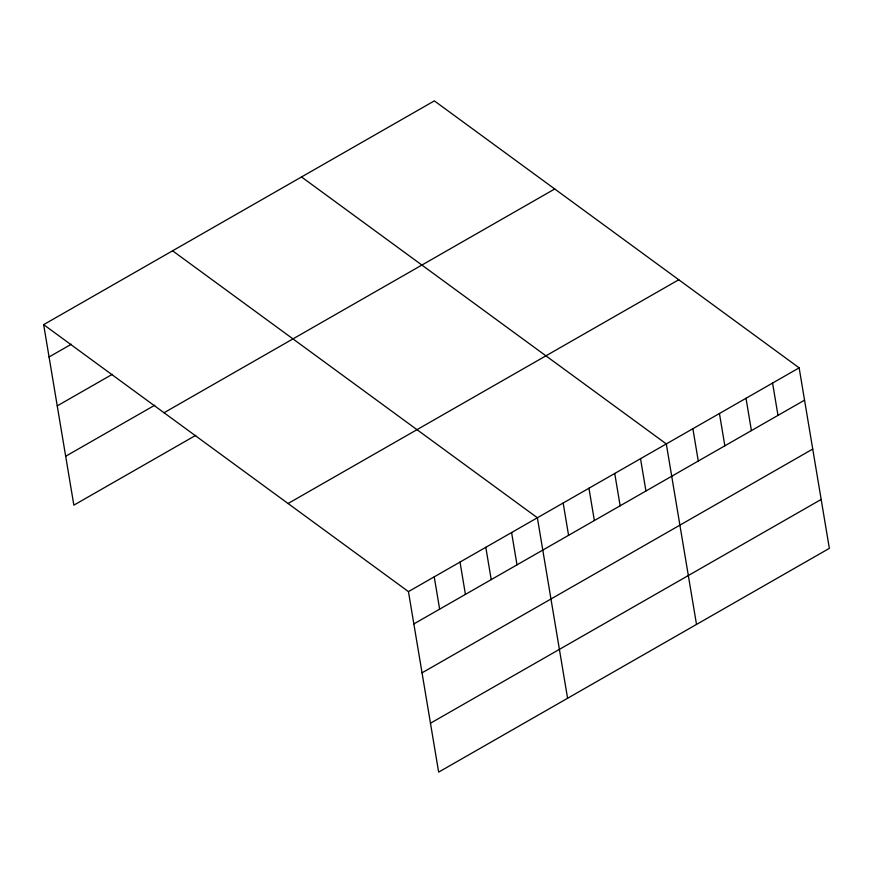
<?xml version="1.0" encoding="UTF-8"?>
<svg xmlns="http://www.w3.org/2000/svg" width="873" height="873" viewBox="0 0 873 873"><rect width="100%" height="100%" fill="white"/><g stroke="black" fill="none" stroke-linecap="round" stroke-linejoin="round"><path stroke-width="1.31" d="M43.65 324.647L434.35 100.886L799.144 367.849L829.35 548.353L438.65 772.114L408.444 591.61L43.65 324.647L73.856 505.151L195.759 435.343M49.063 356.97L71.324 344.213M57.247 405.869L112.333 374.321M65.671 456.252L154.75 405.236M164.037 412.743L554.726 188.983M288.057 503.514L678.758 279.753M408.444 591.61L799.144 367.849M413.857 623.922L804.557 400.161M422.041 672.832L812.73 449.071M430.465 723.215L821.166 499.454M301.512 176.968L666.306 443.921L696.512 624.435M172.581 250.802L537.375 517.765L567.581 698.269M772.572 383.061L777.985 415.384M746.011 398.274L751.413 430.596M719.439 413.496L724.852 445.808M692.878 428.708L698.28 461.031M640.52 458.696L645.933 491.008M614.734 473.461L620.146 505.783M588.948 488.225L594.36 520.548M563.161 503.001L568.574 535.313M511.589 532.53L517.002 564.853M485.803 547.306L491.215 579.617M460.016 562.07L465.429 594.393M434.23 576.835L439.643 609.158"/></g></svg>
